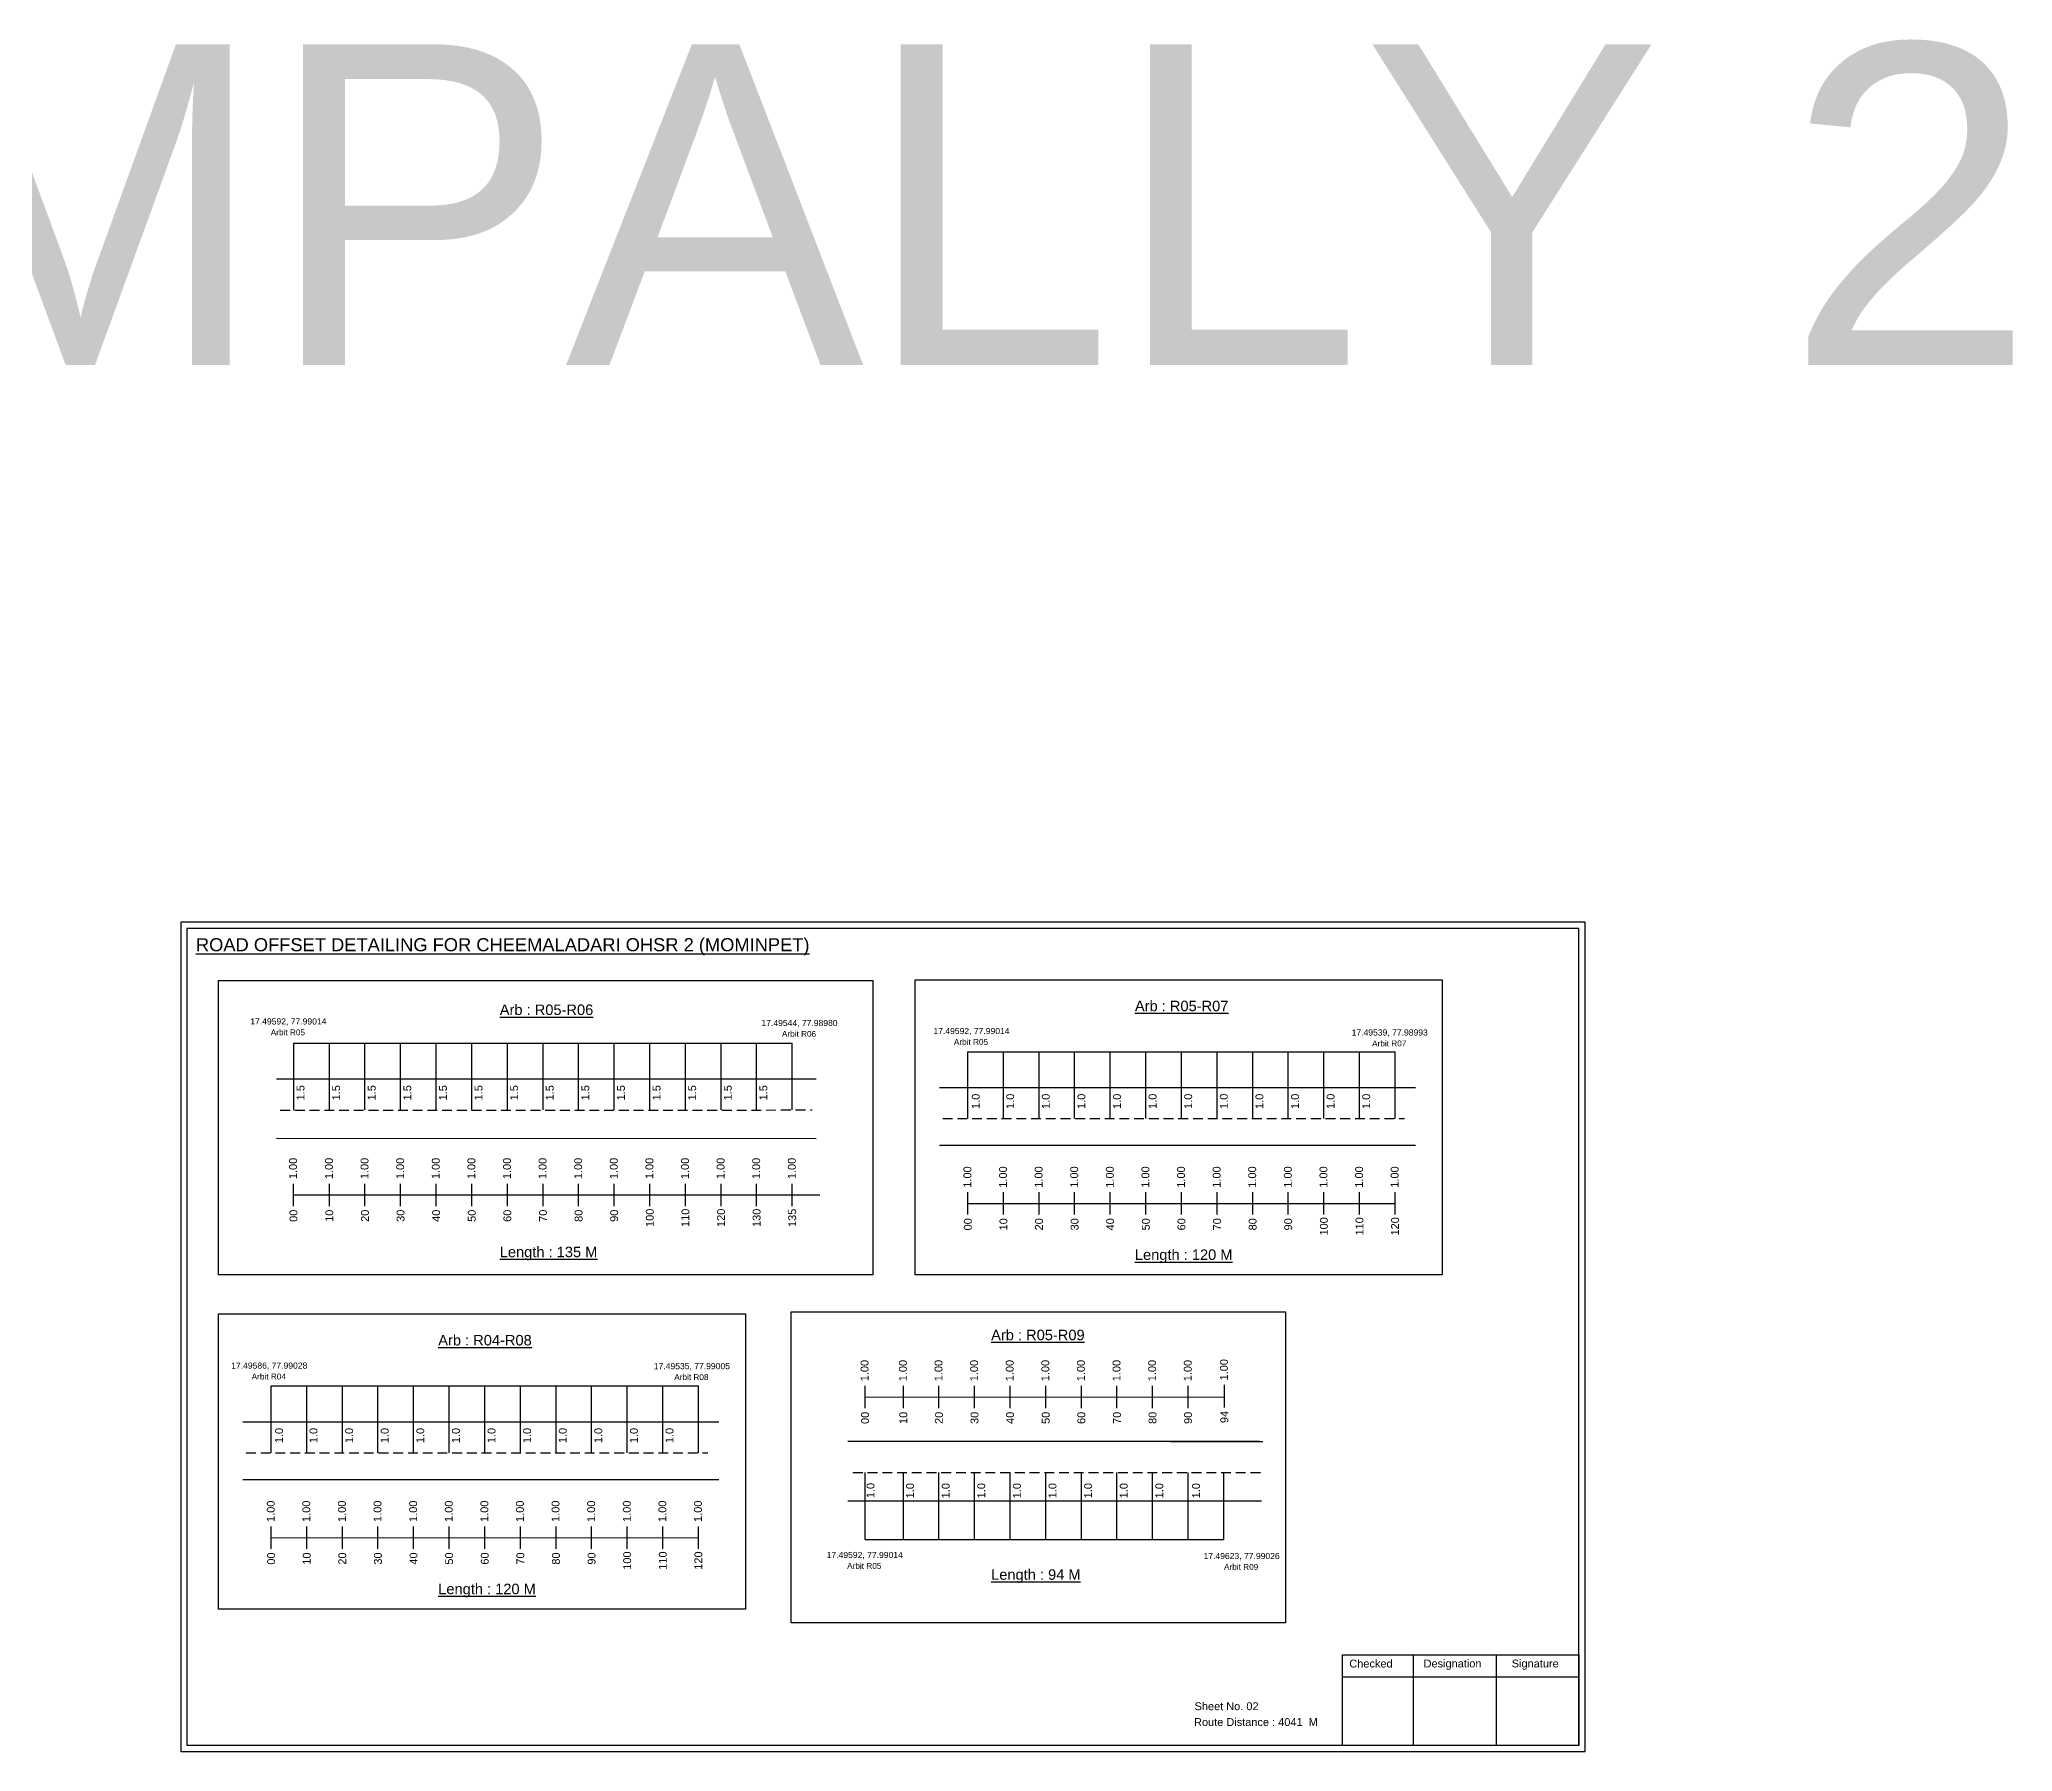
# Model space of a CAD drawing. Header units: inches. Extents: x 1943 to 8965, y 112 to 3168.
# Drawn here: x 2883 to 3637, y 112 to 766 of the extents above; entities that cross this region are included whole.
import ezdxf

# ---------------------------------------------------------------- set-up
doc = ezdxf.new("R2010")
doc.units = ezdxf.units.IN
doc.header["$MEASUREMENT"] = 0
doc.linetypes.add('DASHED2', pattern=[0.375, 0.25, -0.125])
doc.layers.add('PDF_Geometry', color=7, linetype='Continuous')
doc.layers.add('PDF_Text', color=5, linetype='Continuous')
doc.styles.add('PDF Arial', font='arial.ttf')
doc.styles.get("Standard").update_dxf_attribs({"font": 'arial.ttf'})

msp = doc.modelspace()

# ---------------------------------------------------------------- linework, layer by layer
at = {"color": 5}
for p, q in [((2980.59, 382.32), (3170.99, 382.32)), ((3238.06, 379.05), (3401.26, 379.05)), ((2971.95, 251.4), (3135.15, 251.4)), ((3198.8, 192.75), (3335.83, 192.75))]:
    msp.add_line(p, q, dxfattribs=at)
for p, q in [((2980.59, 356.71), (2980.59, 382.32)), ((2994.19, 356.79), (2994.19, 382.32)), ((3007.79, 356.79), (3007.79, 382.32)), ((3021.39, 356.79), (3021.39, 382.32)), ((3034.99, 356.79), (3034.99, 382.32)), ((3048.59, 356.79), (3048.59, 382.32)), ((3062.19, 356.79), (3062.19, 382.32)), ((3075.79, 356.79), (3075.79, 382.32)), ((3089.39, 356.79), (3089.39, 382.32)), ((3102.99, 356.79), (3102.99, 382.32)), ((3116.59, 356.79), (3116.59, 382.32)), ((3130.19, 356.79), (3130.19, 382.32)), ((3143.79, 356.79), (3143.79, 382.32)), ((3157.39, 356.79), (3157.39, 382.32)), ((3170.99, 356.79), (3170.99, 382.32)), ((3238.06, 353.51), (3238.06, 379.05)), ((3251.66, 353.51), (3251.66, 379.05)), ((3265.26, 353.51), (3265.26, 379.05)), ((3278.86, 353.51), (3278.86, 379.05)), ((3292.46, 353.51), (3292.46, 379.05)), ((3306.06, 353.51), (3306.06, 379.05)), ((3319.66, 353.51), (3319.66, 379.05)), ((3333.26, 353.51), (3333.26, 379.05)), ((3346.86, 353.51), (3346.86, 379.05)), ((3360.46, 353.51), (3360.46, 379.05)), ((3374.06, 353.51), (3374.06, 379.05)), ((3387.66, 353.51), (3387.66, 379.05)), ((3401.26, 353.51), (3401.26, 379.05)), ((2974.05, 368.66), (3180.15, 368.67)), ((3227.19, 365.4), (3409.09, 365.4)), ((2973.95, 346.05), (3180.11, 345.95)), ((3409.09, 343.21), (3227.19, 343.21)), ((2971.95, 225.87), (2971.95, 251.4)), ((2985.55, 225.87), (2985.55, 251.4)), ((2999.15, 225.87), (2999.15, 251.4)), ((3012.75, 225.87), (3012.75, 251.4)), ((3026.35, 225.87), (3026.35, 251.4)), ((3039.95, 225.87), (3039.95, 251.4)), ((3053.55, 225.87), (3053.55, 251.4)), ((3067.15, 225.87), (3067.15, 251.4)), ((3080.75, 225.87), (3080.75, 251.4)), ((3094.35, 225.87), (3094.35, 251.4)), ((3107.95, 225.87), (3107.95, 251.4)), ((3121.55, 225.87), (3121.55, 251.4)), ((3135.15, 225.87), (3135.15, 251.4)), ((2961.07, 237.75), (3142.98, 237.75)), ((3349.49, 230.17), (3192.24, 230.17)), ((3315.48, 230.17), (3350.73, 230.17)), ((3142.98, 215.56), (2961.07, 215.56)), ((3198.8, 192.75), (3198.8, 218.28)), ((3213.43, 192.75), (3213.43, 218.28)), ((3227.03, 192.75), (3227.03, 218.28)), ((3240.63, 192.75), (3240.63, 218.28)), ((3254.23, 192.75), (3254.23, 218.28)), ((3267.83, 192.75), (3267.83, 218.28)), ((3281.43, 192.75), (3281.43, 218.28)), ((3295.03, 192.75), (3295.03, 218.28)), ((3308.63, 192.75), (3308.63, 218.28)), ((3322.23, 192.75), (3322.23, 218.28)), ((3335.83, 192.75), (3335.83, 218.28)), ((3192.24, 207.48), (3224.36, 207.48)), ((3224.36, 207.48), (3350.18, 207.48))]:
    msp.add_line(p, q)
at = {"linetype": 'DASHED2', "ltscale": 15}
for p, q in [((2975.4, 356.71), (3178.58, 356.79)), ((3228.46, 353.51), (3404.87, 353.51)), ((2962.35, 225.87), (3138.76, 225.87)), ((3194.17, 218.28), (3350.47, 218.28))]:
    msp.add_line(p, q, dxfattribs=at)
at = {"color": 217, "true_color": 0x93278f}
for p, q in [((2980.49, 320.09), (2980.49, 328.64)), ((2980.49, 324.35), (3181.55, 324.4)), ((2994.19, 320.09), (2994.19, 328.64)), ((3007.79, 320.09), (3007.79, 328.64)), ((3021.39, 320.09), (3021.39, 328.64)), ((3034.99, 320.09), (3034.99, 328.64)), ((3048.59, 320.09), (3048.59, 328.64)), ((3062.19, 320.09), (3062.19, 328.64)), ((3075.79, 320.09), (3075.79, 328.64)), ((3089.39, 320.09), (3089.39, 328.64)), ((3102.99, 320.09), (3102.99, 328.64)), ((3116.59, 320.09), (3116.59, 328.64)), ((3130.19, 320.09), (3130.19, 328.64)), ((3143.79, 320.09), (3143.79, 328.64)), ((3157.39, 320.09), (3157.39, 328.64)), ((3170.99, 320.09), (3170.99, 328.64)), ((3238.06, 316.82), (3238.06, 325.37)), ((3251.66, 316.82), (3251.66, 325.37)), ((3265.26, 316.82), (3265.26, 325.37)), ((3278.86, 316.82), (3278.86, 325.37)), ((3292.46, 316.82), (3292.46, 325.37)), ((3306.06, 316.82), (3306.06, 325.37)), ((3319.66, 316.82), (3319.66, 325.37)), ((3333.26, 316.82), (3333.26, 325.37)), ((3346.86, 316.82), (3346.86, 325.37)), ((3360.46, 316.82), (3360.46, 325.37)), ((3374.06, 316.82), (3374.06, 325.37)), ((3387.66, 316.82), (3387.66, 325.37)), ((3401.26, 316.82), (3401.26, 325.37)), ((3238.06, 321.09), (3401.26, 321.12)), ((3198.8, 242.89), (3198.8, 251.45)), ((3213.43, 242.89), (3213.43, 251.45)), ((3227.03, 242.89), (3227.03, 251.45)), ((3240.63, 242.89), (3240.63, 251.45)), ((3254.23, 242.89), (3254.23, 251.45)), ((3267.83, 242.89), (3267.83, 251.45)), ((3281.43, 242.89), (3281.43, 251.45)), ((3295.03, 242.89), (3295.03, 251.45)), ((3308.63, 242.89), (3308.63, 251.45)), ((3322.23, 242.89), (3322.23, 251.45)), ((3336.05, 243.22), (3336.05, 251.78)), ((3198.8, 247.17), (3336.05, 247.25)), ((2971.95, 189.17), (2971.95, 197.72)), ((2985.55, 189.17), (2985.55, 197.72)), ((2999.15, 189.17), (2999.15, 197.72)), ((3012.75, 189.17), (3012.75, 197.72)), ((3026.35, 189.17), (3026.35, 197.72)), ((3039.95, 189.17), (3039.95, 197.72)), ((3053.55, 189.17), (3053.55, 197.72)), ((3067.15, 189.17), (3067.15, 197.72)), ((3080.75, 189.17), (3080.75, 197.72)), ((3094.35, 189.17), (3094.35, 197.72)), ((3107.95, 189.17), (3107.95, 197.72)), ((3121.55, 189.17), (3121.55, 197.72)), ((3135.15, 189.17), (3135.15, 197.72)), ((2971.95, 193.44), (3135.15, 193.47))]:
    msp.add_line(p, q, dxfattribs=at)
for points in [[(2951.86, 406.21), (3201.71, 406.21), (3201.71, 293.85), (2951.86, 293.85)], [(3217.97, 406.53), (3419.21, 406.53), (3419.21, 293.85), (3217.97, 293.85)], [(2951.86, 278.88), (3153.1, 278.88), (3153.1, 166.2), (2951.86, 166.2)], [(3170.52, 279.7), (3359.45, 279.7), (3359.45, 160.87), (3170.52, 160.87)]]:
    msp.add_lwpolyline(points, close=True)
at = {"layer": 'PDF_Geometry'}
for points in [[(2937.44, 428.48), (2937.44, 111.77), (3473.91, 111.77), (3473.91, 428.48)], [(2939.76, 426.15), (2939.76, 114.19), (3471.49, 114.19), (3471.49, 426.15)]]:
    msp.add_lwpolyline(points, close=True, dxfattribs=at)
at = {"layer": 'PDF_Geometry', "color": 242, "true_color": 0xcc1f26}
msp.add_lwpolyline([(3471.49, 114.1), (3381.15, 114.1), (3381.15, 148.71), (3471.49, 148.71)], close=True, dxfattribs=at)
for points in [[(3408.13, 148.71), (3408.13, 114.1)], [(3439.86, 148.71), (3439.86, 114.1)], [(3381.15, 140.33), (3471.49, 140.33)]]:
    msp.add_lwpolyline(points, dxfattribs=at)

# ---------------------------------------------------------------- texts
for s, height, p in [('CHAKRAMPALLY 2', 122.5352, (2114.21, 641.28)), ('Sheet No. 02', 3, (3324.65, 127.57)), ('Route Distance : 4041  M', 3, (3324.46, 121.52))]:
    msp.add_text(s, height=height).set_placement(p)
at = {"color": 242, "true_color": 0xcd2027}
for s, height, p in [('%%UROAD OFFSET DETAILING FOR CHEEMALADARI OHSR 2 (MOMINPET)', 5, (2943.22, 417.41)), ('%%UArb : R05-R06', 4, (3059.27, 393.07)), ('%%UArb : R05-R07', 4, (3301.88, 394.52)), ('%%ULength : 135 M', 4, (3059.27, 300.57)), ('%%ULength : 120 M', 4, (3301.88, 299.52)), ('%%UArb : R05-R09', 4, (3246.96, 268.86)), ('%%UArb : R04-R08', 4, (3035.77, 266.87)), ('%%ULength : 94 M', 4, (3246.96, 177.36)), ('%%ULength : 120 M', 4, (3035.77, 171.87))]:
    msp.add_text(s, height=height, dxfattribs=at).set_placement(p)
at = {"color": 5}
for s, height, p in [('17.49592, 77.99014', 2.34, (2963.98, 389.44)), ('Arbit R05', 2.246, (2971.8, 385.31)), ('17.49544, 77.98980', 2.34, (3159.22, 388.85)), ('Arbit R06', 2.246, (3167.04, 384.73)), ('17.49592, 77.99014', 2.34, (3224.91, 385.77)), ('17.49539, 77.98993', 2.34, (3384.66, 385.21)), ('Arbit R05', 2.246, (3232.73, 381.64)), ('Arbit R07', 2.246, (3392.48, 381.08)), ('17.49586, 77.99028', 2.34, (2956.69, 257.99)), ('17.49535, 77.99005', 2.34, (3118.11, 257.79)), ('Arbit R04', 2.246, (2964.51, 253.86)), ('Arbit R08', 2.246, (3125.93, 253.66)), ('17.49592, 77.99014', 2.34, (3184.14, 185.67)), ('Arbit R05', 2.246, (3191.96, 181.54)), ('17.49623, 77.99026', 2.34, (3328.09, 185.27)), ('Arbit R09', 2.246, (3335.91, 181.15))]:
    msp.add_text(s, height=height, dxfattribs=at).set_placement(p)
for s, p in [('1.5', (2984.66, 360.46)), ('1.5', (2998.26, 360.46)), ('1.5', (3011.86, 360.46)), ('1.5', (3025.46, 360.46)), ('1.5', (3039.06, 360.46)), ('1.5', (3052.66, 360.46)), ('1.5', (3066.26, 360.46)), ('1.5', (3079.86, 360.46)), ('1.5', (3093.46, 360.46)), ('1.5', (3107.06, 360.46)), ('1.5', (3120.66, 360.46)), ('1.5', (3134.26, 360.46)), ('1.5', (3147.86, 360.46)), ('1.5', (3161.46, 360.46)), ('1.0', (3242.57, 357.19)), ('1.0', (3255.73, 357.19)), ('1.0', (3269.33, 357.19)), ('1.0', (3282.93, 357.19)), ('1.0', (3296.53, 357.19)), ('1.0', (3310.13, 357.19)), ('1.0', (3323.73, 357.19)), ('1.0', (3337.33, 357.19)), ('1.0', (3350.93, 357.19)), ('1.0', (3364.53, 357.19)), ('1.0', (3378.13, 357.19)), ('1.0', (3391.73, 357.19)), ('1.0', (2976.46, 229.54)), ('1.0', (2989.62, 229.54)), ('1.0', (3003.22, 229.54)), ('1.0', (3016.82, 229.54)), ('1.0', (3030.42, 229.54)), ('1.0', (3044.02, 229.54)), ('1.0', (3057.62, 229.54)), ('1.0', (3071.22, 229.54)), ('1.0', (3084.82, 229.54)), ('1.0', (3098.42, 229.54)), ('1.0', (3112.02, 229.54)), ('1.0', (3125.62, 229.54)), ('1.0', (3202.39, 208.53)), ('1.0', (3217.49, 208.48)), ('1.0', (3231.09, 208.48)), ('1.0', (3244.69, 208.48)), ('1.0', (3258.29, 208.48)), ('1.0', (3271.89, 208.48)), ('1.0', (3285.49, 208.48)), ('1.0', (3299.09, 208.48)), ('1.0', (3312.69, 208.48)), ('1.0', (3326.72, 208.48))]:
    msp.add_text(s, height=3, rotation=90).set_placement(p)
at = {"color": 217, "true_color": 0x93278f}
for s, p in [('1.00', (2981.81, 330.38)), ('1.00', (2995.52, 330.38)), ('1.00', (3009.12, 330.38)), ('1.00', (3022.72, 330.38)), ('1.00', (3036.32, 330.38)), ('1.00', (3049.92, 330.38)), ('1.00', (3063.52, 330.38)), ('1.00', (3077.12, 330.38)), ('1.00', (3090.72, 330.38)), ('1.00', (3104.32, 330.38)), ('1.00', (3117.92, 330.38)), ('1.00', (3131.52, 330.38)), ('1.00', (3145.12, 330.38)), ('1.00', (3158.72, 330.38)), ('1.00', (3172.32, 330.38)), ('1.00', (3239.39, 327.11)), ('1.00', (3252.99, 327.11)), ('1.00', (3266.59, 327.11)), ('1.00', (3280.19, 327.11)), ('1.00', (3293.79, 327.11)), ('1.00', (3307.39, 327.11)), ('1.00', (3320.99, 327.11)), ('1.00', (3334.59, 327.11)), ('1.00', (3348.19, 327.11)), ('1.00', (3361.79, 327.11)), ('1.00', (3375.39, 327.11)), ('1.00', (3388.99, 327.11)), ('1.00', (3402.59, 327.11)), ('00', (2981.96, 314.06)), ('10', (2995.67, 314.06)), ('20', (3009.27, 314.06)), ('30', (3022.87, 314.06)), ('40', (3036.47, 314.06)), ('50', (3050.07, 314.06)), ('60', (3063.67, 314.06)), ('70', (3077.27, 314.06)), ('80', (3090.87, 314.06)), ('90', (3104.47, 314.06)), ('100', (3118.07, 312.11)), ('110', (3131.67, 312.11)), ('120', (3145.27, 312.11)), ('130', (3158.87, 312.11)), ('135', (3172.47, 312.11)), ('00', (3239.54, 310.79)), ('10', (3253.14, 310.79)), ('20', (3266.74, 310.79)), ('30', (3280.34, 310.79)), ('40', (3293.94, 310.79)), ('50', (3307.54, 310.79)), ('60', (3321.14, 310.79)), ('70', (3334.74, 310.79)), ('80', (3348.34, 310.79)), ('90', (3361.94, 310.79)), ('100', (3375.54, 308.84)), ('110', (3389.14, 308.84)), ('120', (3402.74, 308.84)), ('1.00', (3200.12, 253.19)), ('1.00', (3214.75, 253.19)), ('1.00', (3228.35, 253.19)), ('1.00', (3241.95, 253.19)), ('1.00', (3255.55, 253.19)), ('1.00', (3269.15, 253.19)), ('1.00', (3282.75, 253.19)), ('1.00', (3296.35, 253.19)), ('1.00', (3309.95, 253.19)), ('1.00', (3323.55, 253.19)), ('1.00', (3337.37, 253.51)), ('00', (3200.27, 236.87)), ('10', (3214.9, 236.87)), ('20', (3228.5, 236.87)), ('30', (3242.1, 236.87)), ('40', (3255.7, 236.87)), ('50', (3269.3, 236.87)), ('60', (3282.9, 236.87)), ('70', (3296.5, 236.87)), ('80', (3310.1, 236.87)), ('90', (3323.7, 236.87)), ('94', (3337.52, 237.19)), ('1.00', (2973.28, 199.46)), ('1.00', (2986.88, 199.46)), ('1.00', (3000.48, 199.46)), ('1.00', (3014.08, 199.46)), ('1.00', (3027.68, 199.46)), ('1.00', (3041.28, 199.46)), ('1.00', (3054.88, 199.46)), ('1.00', (3068.48, 199.46)), ('1.00', (3082.08, 199.46)), ('1.00', (3095.68, 199.46)), ('1.00', (3109.28, 199.46)), ('1.00', (3122.88, 199.46)), ('1.00', (3136.48, 199.46)), ('00', (2973.43, 183.14)), ('10', (2987.03, 183.14)), ('20', (3000.63, 183.14)), ('30', (3014.23, 183.14)), ('40', (3027.83, 183.14)), ('50', (3041.43, 183.14)), ('60', (3055.03, 183.14)), ('70', (3068.63, 183.14)), ('80', (3082.23, 183.14)), ('90', (3095.83, 183.14)), ('100', (3109.43, 181.19)), ('110', (3123.03, 181.19)), ('120', (3136.63, 181.19))]:
    msp.add_text(s, height=3, rotation=90, dxfattribs=at).set_placement(p)
at = {"layer": 'PDF_Text', "color": 7, "attachment_point": 7, "style": 'PDF Arial'}
for s, insert, char_height in [('Checked', (3383.76, 143.82), 3.001), ('Designation', (3412.13, 142.99), 3.0006), ('Signature', (3445.81, 142.99), 3.001)]:
    msp.add_mtext(s, dxfattribs=dict(at, insert=insert, char_height=char_height))

doc.saveas('drawing.dxf')
